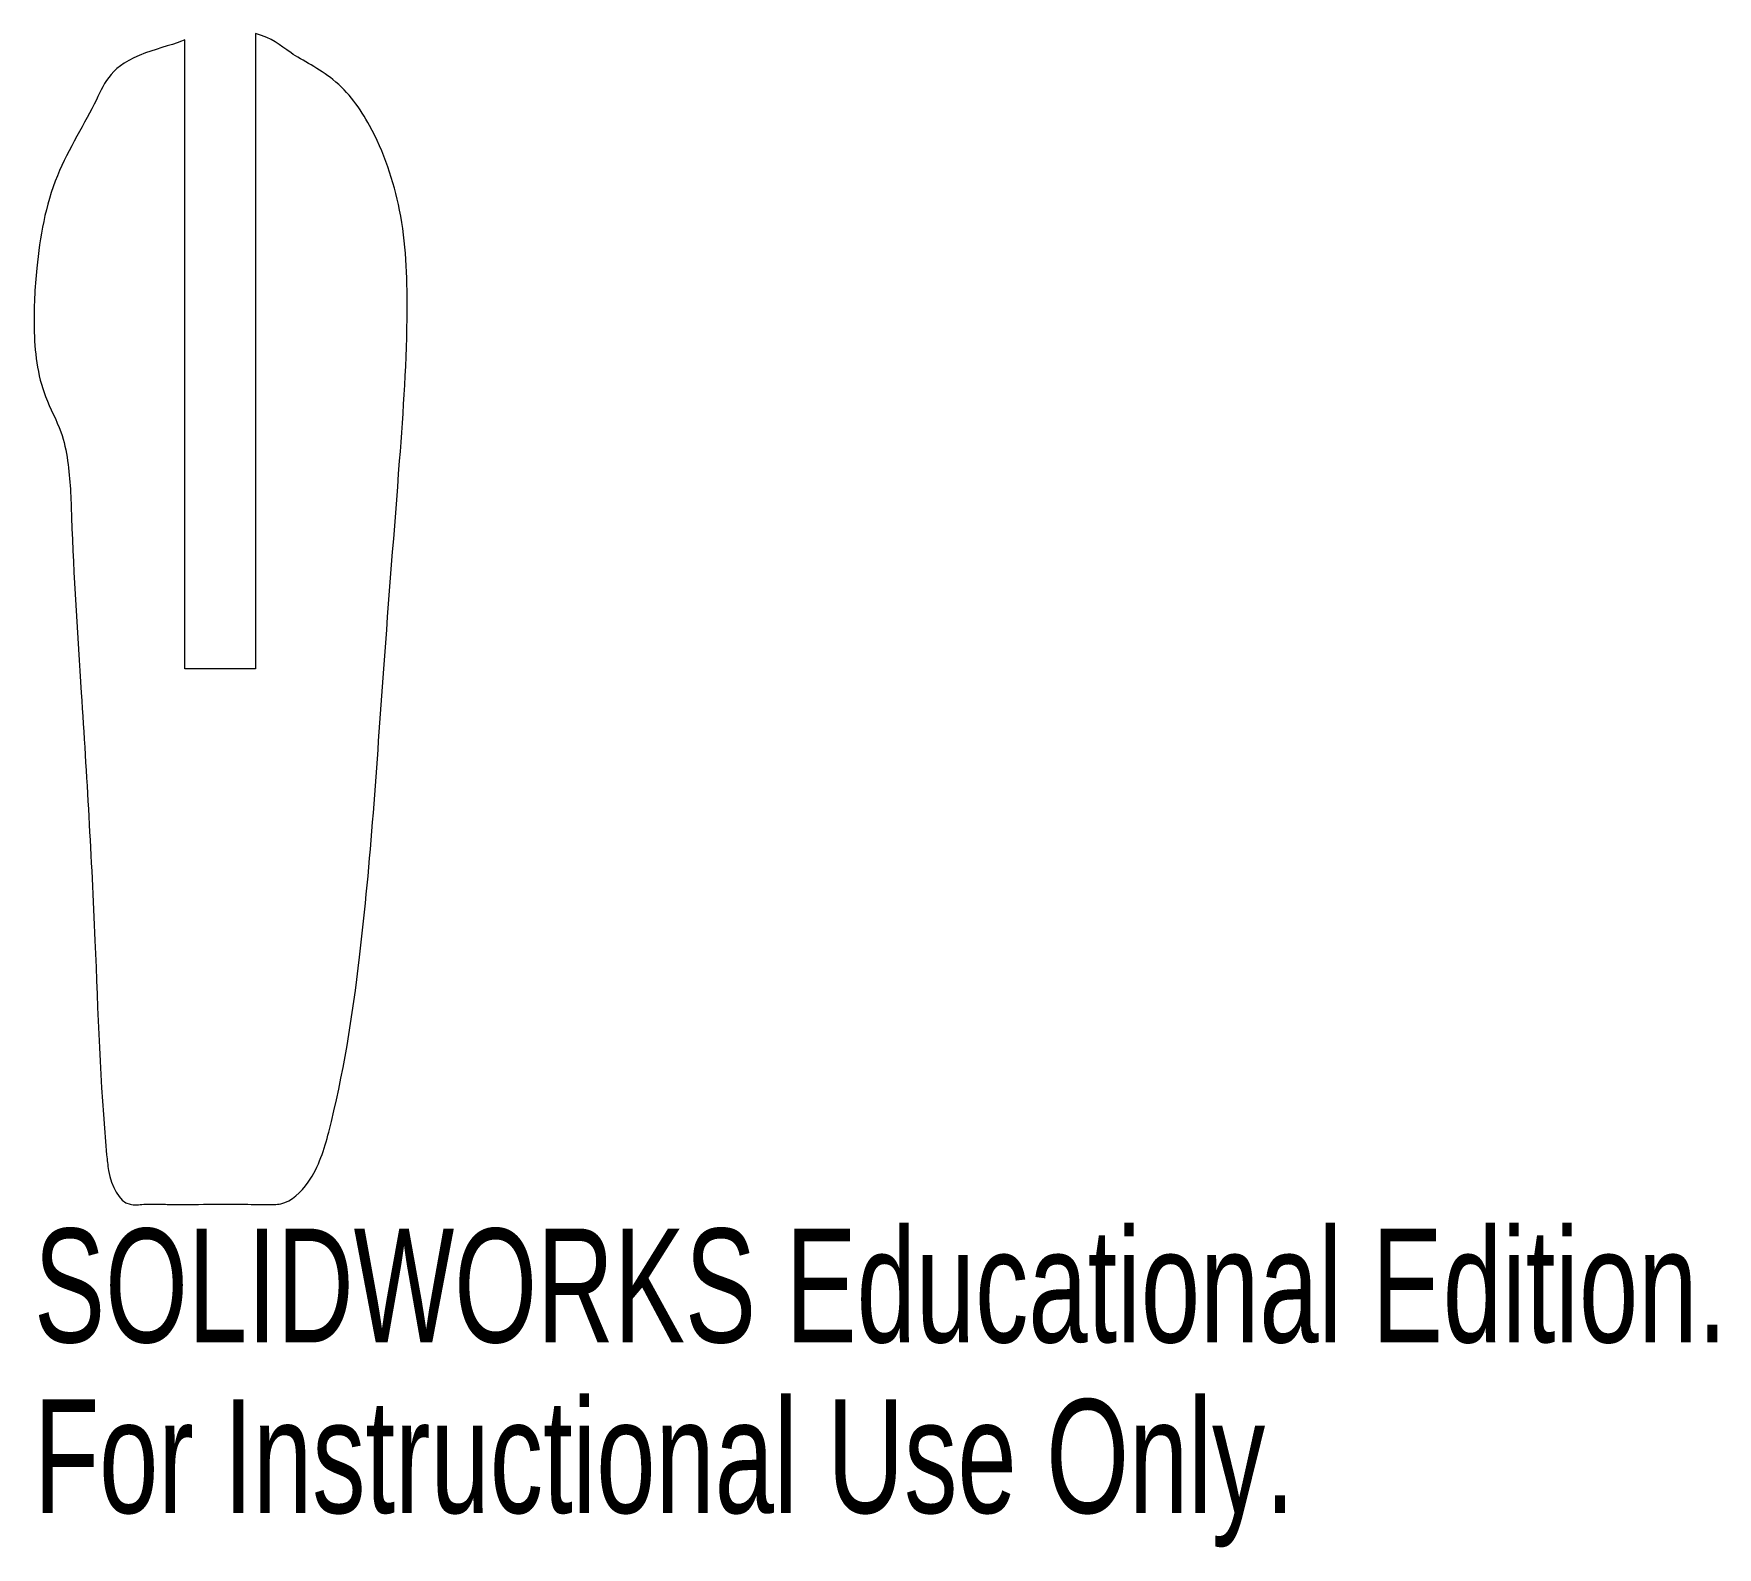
# Model space of a CAD drawing. Header units: millimetres. Extents: x -0.72 to 6.43, y -4.8 to 1.63.
import ezdxf

# ---------------------------------------------------------------- set-up
doc = ezdxf.new("R2010")
doc.units = ezdxf.units.MM
doc.styles.add('SLDTEXTSTYLE0', font='TXT', dxfattribs={"width": 0.7})

msp = doc.modelspace()

# ---------------------------------------------------------------- linework, layer by layer
at = {"color": 7, "linetype": 'Continuous', "lineweight": 15}
for p, q in [((-0.08, -1.0709), (-0.08, 1.6019)), ((0.22, 1.628), (0.22, -1.0709)), ((0.22, -1.0709), (-0.08, -1.0709))]:
    msp.add_line(p, q, dxfattribs=at)
for points, knots in [([(-0.08, 1.6019), (-0.1137, 1.5857), (-0.3865, 1.5187), (-0.4464, 1.3377), (-0.653, 1.016), (-0.7096, 0.6815), (-0.7277, 0.365), (-0.701, 0.1222), (-0.6039, -0.0501), (-0.5672, -0.2248), (-0.5576, -0.5964), (-0.5121, -1.2748), (-0.4587, -2.1778), (-0.4398, -2.8543), (-0.4011, -3.2494), (-0.3493, -3.3581), (-0.2482, -3.3432), (-0.1975, -3.3454), (-0.1143, -3.3467), (-0.0596, -3.3478), (0, -3.3457)], [0.0272532, 0.0272532, 0.0272532, 0.0272532, 0.0465589, 0.0963849, 0.1587294, 0.2281856, 0.2719819, 0.3230802, 0.3512998, 0.3731377, 0.4146632, 0.5434284, 0.7251261, 0.8824971, 0.8940142, 0.9299595, 0.9434009, 0.9606827, 0.9663426, 1, 1, 1, 1]), ([(0, -3.3457), (0.0476, -3.3461), (0.1118, -3.3458), (0.2155, -3.3457), (0.2728, -3.3486), (0.3657, -3.3423), (0.4776, -3.2304), (0.5821, -2.8749), (0.6958, -2.1374), (0.7534, -1.1854), (0.8281, -0.2674), (0.8734, 0.3819), (0.8552, 0.8673), (0.7375, 1.2063), (0.5775, 1.4355), (0.338, 1.5559), (0.2963, 1.6087), (0.22, 1.628)], [0.0259346, 0.0259346, 0.0259346, 0.0259346, 0.0524415, 0.0577687, 0.0768241, 0.0819555, 0.1067006, 0.1458406, 0.2743359, 0.4837148, 0.6346003, 0.7445072, 0.816414, 0.8813359, 0.9238562, 0.9597518, 1, 1, 1, 1])]:
    msp.add_open_spline(points, degree=3, knots=knots, dxfattribs=at)

# ---------------------------------------------------------------- texts
at = {"color": 7, "linetype": 'Continuous', "char_height": 0.483362, "attachment_point": 1, "style": 'SLDTEXTSTYLE0'}
for s, insert in [('SOLIDWORKS Educational Edition.', (-0.7204, -3.4492)), ('For Instructional Use Only.', (-0.7204, -4.1742))]:
    msp.add_mtext(s, dxfattribs=dict(at, insert=insert))

doc.saveas('drawing.dxf')
